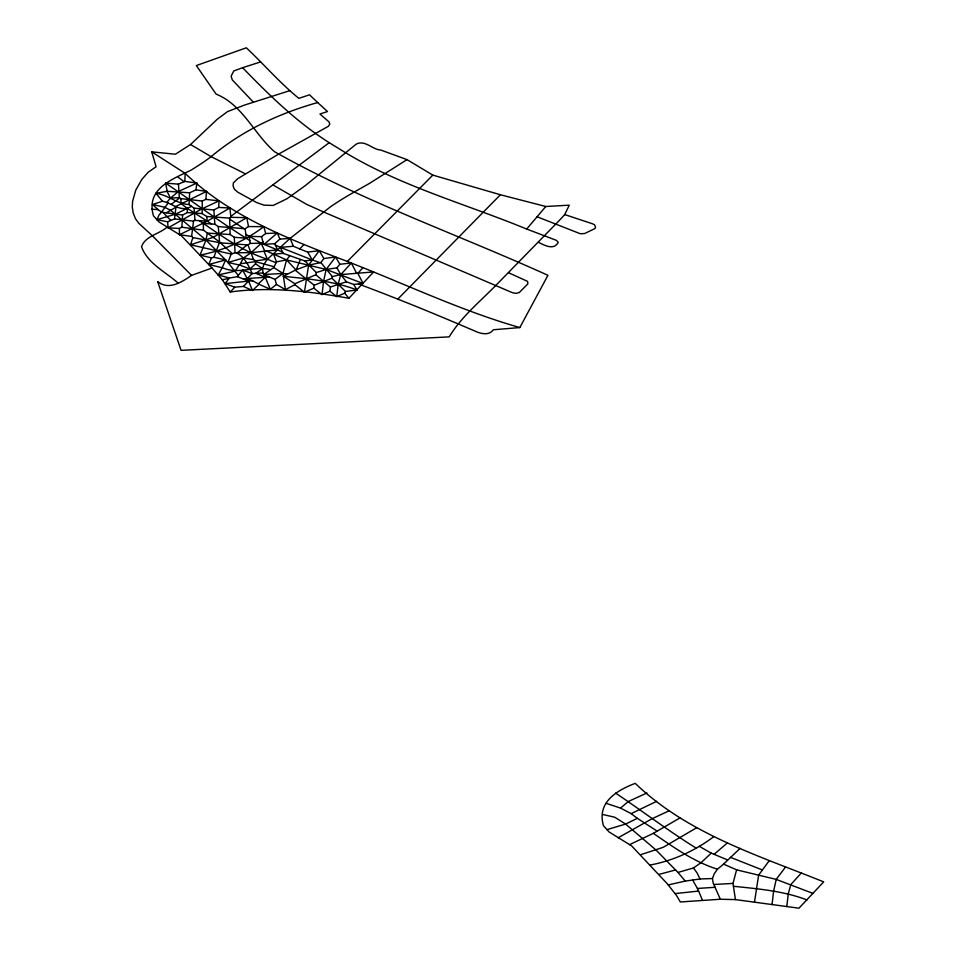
<?xml version="1.0" encoding="UTF-8"?>
<svg xmlns="http://www.w3.org/2000/svg" width="956" height="956" viewBox="0 0 956 956"><rect width="100%" height="100%" fill="white"/><g stroke="black" fill="none" stroke-linecap="round" stroke-linejoin="round"><path stroke-width="1.43" d="M155.959 193.315L167.204 191.272L189.658 192.789L195.944 189.886L196.876 183.05L184.759 181.389L178.461 184.126L179.322 197.641L180.827 198.621L202.29 201.023L205.839 199.374L218.948 200.903L218.721 207.428L213.833 209.962L194.068 208.181L189.073 204.524C177.207 204.106 167.933 194.833 155.959 193.315L162.448 201.238C171.172 202.899 177.708 210.117 187.316 208.372L211.587 224.003L214.849 224.23L218.255 226.548L245.13 228.747L248.512 226.56L263.796 226.668L265.708 233.527L261.538 236.67L249.277 236.371L245.835 234.304L245.13 228.747M248.512 226.56L246.756 217.693L230.91 217.323L229.607 218.099L230.145 234.531L234.304 237.279L246.122 238.187L249.851 240.637L250.149 243.41L247.974 244.939L220.334 242.824L192.933 237.59L191.63 236.407L179.525 234.698L179.358 228.448L181.831 227.217L203.449 230.181L219.593 241.999L213.917 257.248L211.515 257.893L200.031 255.109L205.934 239.992L207.356 233.121L230.145 234.531M189.073 204.524L189.658 192.789M229.607 218.099L206.759 216.51L202.122 213.57L187.328 212.555L182.62 215.028L181.831 227.217M184.759 181.389L185.201 173.394L151.729 151.849L156.091 166.786L148.264 172.152L141.858 179.381L135.812 190.041L132.585 201.286L132.298 207.07L133.159 212.925L135.501 218.769L138.835 223.31L152.518 235.917L191.535 275.376L212.041 268.027L222.318 279.785L230.276 292.01C270.022 286.43 309.648 291.401 348.928 298.236L373.665 271.922L340.766 274.611L332.365 276.595L320.858 262.541L308.597 265.171L295.882 269.831L283.394 276.308L294.854 283.753L294.866 284.685L304.438 292.213L313.831 288.162L314.177 285.223L295.715 270.584M175.976 207.082L174.518 218.912L167.635 221.804L156.951 219.689L158.959 215.136L161.445 212.196L182.62 215.028M205.839 199.374L206.58 191.379L195.944 189.886M202.29 201.023L202.122 213.57M230.91 217.323L229.858 208.026L207.225 221.206L194.928 220.37L193.506 221.135L191.63 236.407M316.305 272.568L326.163 269.437L336.918 267.847L340.766 274.611L346.407 281.805L353.72 284.446L356.994 289.991L345.534 291.472L344.674 293.181L336.775 296.599L329.904 291.198L330.382 287.027L315.85 274.766L316.305 272.568L304.94 260.976L283.215 253.376L273.536 254.141L266.473 250.974L251.105 252.671L235.045 252.743L231.185 254.045L190.495 244.784L192.933 237.59M336.775 296.599L338.221 283.884L340.766 274.611L351.306 263.019L356.469 272.974M786.812 906.551L788.258 893.848L790.803 884.575L801.343 872.983M304.438 292.213L308.597 265.171L319.232 250.675L323.869 258.526L335.556 256.961L339.894 264.262L351.306 263.019M329.904 291.198L322.017 294.591L323.546 281.363L326.163 269.437L335.556 256.961M754.475 902.177L758.634 875.122L769.269 860.639M772.054 904.555L773.583 891.315L776.2 879.389L785.593 866.925M212.041 268.027L181.604 235.941L159.019 221.971L153.462 215.805C145.539 188.714 172.116 179.358 191.439 169.965C198.083 165.675 204.847 161.504 211.097 156.653C242.011 130.697 278.925 113.441 317.679 102.555L327.502 111.529L319.961 114.027L329.043 121.926L329.784 124.184L328.338 126.312L278.758 154.012L237.757 178.676L233.384 182.883L233.061 185.799L234.351 189.18L237.757 192.18L256.662 202.564L264.047 205.17L273.261 205.421L287.17 198.645L305.263 185.631L355.596 144.631A8.007 4.756 8.3 0 1 360.448 142.958C367.988 142.719 373.438 149.662 380.811 150.056L407.017 159.628L432.817 175.115L500.406 194.761L545.804 206.496L569.262 205.181L564.733 214.574L560.228 219.498L497.168 284.051C480.617 301.14 461.629 316.317 449.189 336.882L181.066 350.338L157.68 281.638C168.865 290.624 181.843 282.068 191.535 275.376M314.177 285.223L331.959 278.232L332.365 276.595M735.439 899.596L733.013 883.416L736.598 869.852L723.572 864.105L717.43 869.219L714.156 873.975L712.483 878.54L713.128 882.974L720.346 899.249L735.439 899.596L798.965 908.2L823.702 881.874C758.012 855.393 687.448 833.644 635.238 783.358C616.5 790.469 596.592 802.502 603.499 825.769L609.044 831.935L631.641 845.905L667.348 883.834L676.752 895.796L680.313 901.974L720.346 899.249M294.866 284.685L285.402 289.632L276.463 284.434L275.041 279.439L263.868 274.527L273.786 267.537L276.487 261.86L286.561 259.901L326.163 269.437L363.125 283.514L357.962 273.559M231.185 254.045L227.934 262.482L238.271 275.424L237.423 276.678L229.38 278.005L218.231 274.958L222.222 267.572C237.578 275.041 253.973 265.517 269.962 269.568M296.264 269.712L300.268 259.638M221.828 267.668L208.743 264.501L211.515 257.893M162.448 201.238L152.542 204.476L164.755 207.285L170.598 210.32L205.934 239.992L225.64 259.96L222.222 267.572M213.917 257.248L225.64 259.96L227.934 262.482L239.693 265.063L243.386 258.012L251.105 252.671L262.924 241.749L261.538 236.67M358.44 283.98C397.469 298.487 435.984 314.369 474.26 330.776C480.079 333.548 488.839 336.177 493.332 329.76L519.825 327.573L547.943 275.304C456.825 234.077 361.846 200.868 274.503 151.693C253.806 133.661 242.991 105.041 216.068 94.07L196.339 65.558L246.337 47.8C263.987 64.375 280.204 83.315 298.858 98.36L309.517 94.799L317.679 102.555M238.964 265.218L235.212 271.122L218.231 274.958M276.463 284.434L270.309 289.298L259.064 284.291L252.504 290.481L243.362 286.43L234.782 287.182L225.114 283.633L229.38 278.005M320.858 262.541L323.869 258.526M289.584 256.041L286.561 259.901L282.976 273.452L285.402 289.632M161.445 212.196L168.208 202.923M238.271 275.424L242.597 270.07L252.073 273.547L255.885 273.344L265.29 277.312L269.532 276.953M336.918 267.847L339.894 264.262M253.4 102.232L232.272 79.874L231.125 76.169L233.754 70.983L242.609 67.685C271.42 97.512 301.522 126.718 337.54 147.75C395.82 185.01 463.242 202.887 526.684 229.046L545.804 206.496M166.762 202.445L170.467 198.119L178.461 191.463L196.876 183.05M357.711 273.464L362.969 267.668C414.928 288.497 465.883 312.158 519.825 327.573M230.276 292.01L234.782 287.182M397.851 299.049L500.406 194.761M252.073 273.547L247.389 278.495L243.266 278.925L237.423 276.678M185.201 173.394C230.384 216.821 289.811 239.514 347.351 261.442L432.817 175.115M723.572 864.105L740.123 848.331M243.362 286.43L248.572 281.1L252.683 280.801L259.064 284.291M275.388 245.106L280.371 247.353L293.396 246.266L299.706 248.895L304.044 244.509M255.885 273.344L262.458 268.576L264.119 264.011L267.393 259.255L290.086 238.379L330.633 206.687A435.84 259.243 8.3 0 1 354.126 192.108L369.649 183.301L407.017 159.628M258.729 283.502L265.29 277.312L263.091 273.022L262.458 268.576L255.587 263.796L255.431 261.633L274.037 266.736M727.588 859.922L711.216 853.146L701.142 862.635L693.423 867.976L677.971 872.446L655.971 849.956L625.606 824.072L614.78 817.249L602.579 814.44M255.587 263.796L249.982 269.018L239.693 265.063M262.924 241.749L264.023 244.366L274.742 243.661L279.869 239.108L290.086 238.379L293.396 246.266M151.729 151.849L175.39 154.227L190.567 144.523L217.227 119.273L227.552 111.589L244.879 104.957L289.74 90.677M264.023 244.366L277.36 232.989L279.869 239.108M714.06 854.317L727.385 842.953M605.996 803.267L620.504 808.071L628.486 801.415L646.913 793.002M237.064 252.946L247.21 244.927M171.196 204.345L179.728 197.88M230.755 216.415L329.234 142.671M275.041 279.439L282.976 273.452L287.577 273.966M263.796 226.668C244.975 240.9 223.226 250.675 200.031 255.109M650.068 865.061C673.251 860.639 695.012 850.852 713.833 836.62M246.756 217.693L213.188 237.351L190.495 244.784M696.793 827.645L663.225 847.315L640.532 854.748M167.013 227.205C159.258 234.136 144.953 236.072 141.56 246.791C147.463 263.438 165.651 271.898 178.174 283.131M166.547 212.698L175.976 207.165M629.562 844.662L653.366 833.333L679.895 817.978M167.635 221.804L168.077 227.839L201.752 208.898L218.948 200.903M618.114 837.803L651.789 818.85L668.985 810.855M175.33 206.687L206.58 191.379M620.504 808.071L631.163 813.628L656.617 801.343M191.463 206.329L175.569 214.12L156.951 219.689M657.25 831.17L637.353 818.336L625.606 824.072L606.988 829.641M294.854 283.753L315.85 274.766M179.525 234.698L207.225 221.206L206.759 216.51M330.382 287.027L346.407 281.805M196.805 183.707L197.402 183.48M242.609 67.685L260.594 61.949M227.934 262.482L243.386 258.012L253.591 259.602L255.383 260.869L267.393 259.255L275.925 262.697M208.743 264.501L225.64 259.96M658.78 874.465L675.665 869.924M668.268 884.921L685.249 881.085L700.019 878.982L712.483 878.54M222.318 279.785L229.153 278.316M240.554 263.736L255.431 261.609L255.383 260.869M319.232 250.675L307.736 252.121L299.706 248.895M304.94 260.976L312.301 259.984L320.188 262.685M225.114 283.633L248.572 281.1L252.504 290.481M675.151 893.597L698.609 891.064L702.541 900.433M353.72 284.446L363.125 283.514M266.473 250.974L277.551 249.958L282.594 252.145L283.215 253.376M692.634 880.034L697.426 888.459L715.327 887.276M277.36 232.989L265.708 233.527M263.868 274.527L282.976 273.452L273.786 267.537M713.905 884.491L733.013 883.416M179.322 197.641L170.467 198.119L167.073 191.391M256.017 273.225L263.091 273.022M250.149 243.41L261.179 243.183L277.551 249.958L274.742 243.661M218.721 207.428L229.858 208.026M168.077 227.839L179.358 228.448M167.204 191.272L165.579 183.158L178.461 184.126M151.813 209.173L158.146 209.651L161.134 211.862M211.587 224.003L203.329 223.381L199.35 220.705M283.394 276.308C308.202 278.913 333.513 280.968 356.994 289.991M733.431 886.26C758.239 888.877 783.55 890.932 807.031 899.955M174.518 218.912L193.506 221.135M736.598 869.852L776.2 879.389L813.162 893.478M564.733 214.574L593.055 223.979L594.632 224.947L595.552 227.409L594.943 228.556L584.594 233.563L580.232 233.718L537.093 216.773M526.684 229.046L556.452 240.362L558.232 242.346C553.775 250.735 544.538 245.25 538.515 242.322M730.408 857.317L762.326 869.948M347.351 261.442L362.969 267.668M717.43 869.219C693.769 861.691 673.55 847.291 653.366 833.333M243.266 278.925L248.572 281.1L242.597 270.07M508.461 272.687L527.581 281.375L527.891 283.86L519.311 292.512L516.109 293.373L512.416 292.691L323.606 211.993L306.78 204.417L273.093 185.046M252.683 280.801L247.389 278.495L265.29 277.312L270.309 289.298M245.322 173.801L211.097 156.653L190.567 144.523M699.314 846.335L711.216 853.146M165.579 183.158C192.574 201.274 218.47 220.991 246.122 238.187L245.835 234.304M615.616 793.11C642.611 811.238 668.495 830.943 696.159 848.139M229.691 219.139L243.983 228.687M178.174 177.254L184.161 181.688M236.634 252.934C244.82 257.176 248.62 265.541 252.133 273.536M631.163 813.628L637.353 818.336M313.831 288.162L322.017 294.591M331.959 278.232L345.534 291.472M220.334 242.824L232.368 253.71M152.542 204.476L158.146 209.651M162.879 212.363L170.933 220.501M295.882 269.831L286.561 259.901L273.536 254.141L276.487 261.86M344.674 293.181L348.928 298.236M677.971 872.446L685.249 881.085M693.423 867.976L697.008 872.78L700.019 878.982M307.736 252.121L312.301 259.984L280.371 247.353L282.594 252.145M697.426 888.459L698.609 891.064M264.752 251.081L261.179 243.183L249.277 236.371L249.851 240.637M264.155 251.595L267.393 259.255C243.732 251.727 223.513 237.339 203.329 223.381L203.449 230.181M247.974 244.939L253.591 259.602M219.593 241.999L218.255 226.548M213.833 209.962L214.849 224.23M194.928 220.37L194.068 208.181M235.045 252.743L234.304 237.279M180.827 198.621L181.126 203.664L187.316 208.372L187.328 212.555"/></g></svg>
